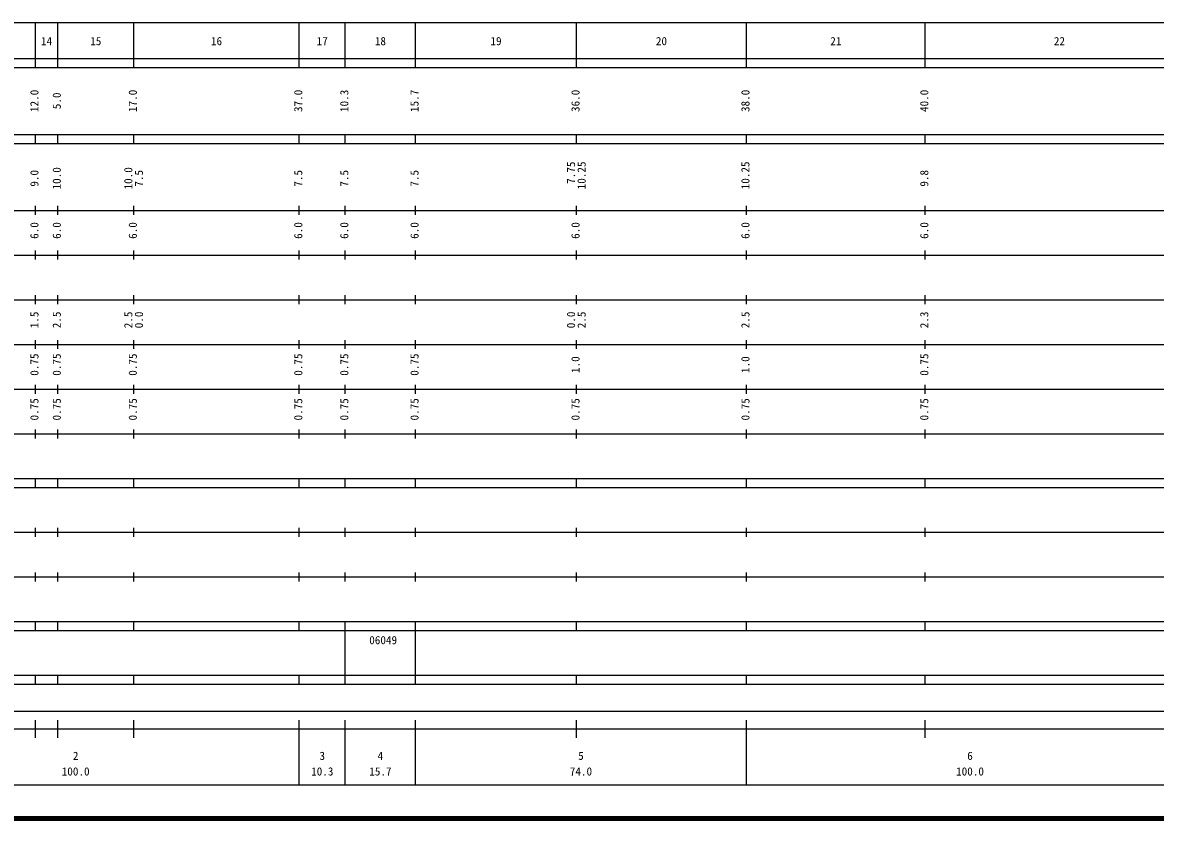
# Model space of a CAD drawing. Units: millimetres on the paper, enlarged 1000 times. Extents: x 40000 to 680000, y 20000 to 380000.
# Drawn here: x 206148 to 459446, y 20000 to 198000 of the extents above; entities that cross this region are included whole.
import ezdxf
from ezdxf.enums import TextEntityAlignment as Align

# ---------------------------------------------------------------- set-up
doc = ezdxf.new("R2010")
doc.units = ezdxf.units.MM
doc.header["$LTSCALE"] = 1000
doc.layers.add('M-TTL', color=1, linetype='Continuous', lineweight=140)
doc.layers.add('M-TTL-BAND', color=7, linetype='Continuous', lineweight=25)
doc.styles.add('ＭＳ ゴシック', font='')
doc.styles.get('ＭＳ ゴシック').set_extended_font_data('MS Gothic')

msp = doc.modelspace()

# ---------------------------------------------------------------- linework, layer by layer
at = {"layer": 'M-TTL', "color": 2}
msp.add_line((40000, 20000), (680000, 20000), dxfattribs=at)
at = {"layer": 'M-TTL-BAND'}
for p, q in [((68000, 198000), (579000, 198000)), ((209000, 188000), (209000, 198000)), ((214000, 188000), (214000, 198000)), ((231000, 188000), (231000, 198000)), ((268000, 188000), (268000, 198000)), ((278300, 188000), (278300, 198000)), ((294000, 188000), (294000, 198000)), ((330000, 188000), (330000, 198000)), ((368000, 188000), (368000, 198000)), ((408000, 188000), (408000, 198000)), ((40000, 190000), (579000, 190000)), ((40000, 188000), (579000, 188000)), ((40000, 173000), (579000, 173000)), ((209000, 171000), (209000, 173000)), ((214000, 171000), (214000, 173000)), ((231000, 171000), (231000, 173000)), ((268000, 171000), (268000, 173000)), ((278300, 171000), (278300, 173000)), ((294000, 171000), (294000, 173000)), ((330000, 171000), (330000, 173000)), ((368000, 171000), (368000, 173000)), ((408000, 171000), (408000, 173000)), ((40000, 171000), (579000, 171000)), ((40000, 156000), (579000, 156000)), ((209000, 155000), (209000, 157000)), ((214000, 155000), (214000, 157000)), ((231000, 155000), (231000, 157000)), ((268000, 155000), (268000, 157000)), ((278300, 155000), (278300, 157000)), ((294000, 155000), (294000, 157000)), ((330000, 155000), (330000, 157000)), ((368000, 155000), (368000, 157000)), ((408000, 155000), (408000, 157000)), ((209000, 145000), (209000, 147000)), ((214000, 145000), (214000, 147000)), ((231000, 145000), (231000, 147000)), ((268000, 145000), (268000, 147000)), ((278300, 145000), (278300, 147000)), ((294000, 145000), (294000, 147000)), ((330000, 145000), (330000, 147000)), ((368000, 145000), (368000, 147000)), ((408000, 145000), (408000, 147000)), ((46000, 146000), (579000, 146000)), ((209000, 135000), (209000, 137000)), ((214000, 135000), (214000, 137000)), ((231000, 135000), (231000, 137000)), ((268000, 135000), (268000, 137000)), ((278300, 135000), (278300, 137000)), ((294000, 135000), (294000, 137000)), ((330000, 135000), (330000, 137000)), ((368000, 135000), (368000, 137000)), ((408000, 135000), (408000, 137000)), ((52000, 136000), (579000, 136000)), ((209000, 125000), (209000, 127000)), ((214000, 125000), (214000, 127000)), ((231000, 125000), (231000, 127000)), ((268000, 125000), (268000, 127000)), ((278300, 125000), (278300, 127000)), ((294000, 125000), (294000, 127000)), ((330000, 125000), (330000, 127000)), ((368000, 125000), (368000, 127000)), ((408000, 125000), (408000, 127000)), ((46000, 126000), (579000, 126000)), ((209000, 115000), (209000, 117000)), ((214000, 115000), (214000, 117000)), ((231000, 115000), (231000, 117000)), ((268000, 115000), (268000, 117000)), ((278300, 115000), (278300, 117000)), ((294000, 115000), (294000, 117000)), ((330000, 115000), (330000, 117000)), ((368000, 115000), (368000, 117000)), ((408000, 115000), (408000, 117000)), ((52000, 116000), (579000, 116000)), ((209000, 105000), (209000, 107000)), ((214000, 105000), (214000, 107000)), ((231000, 105000), (231000, 107000)), ((268000, 105000), (268000, 107000)), ((278300, 105000), (278300, 107000)), ((294000, 105000), (294000, 107000)), ((330000, 105000), (330000, 107000)), ((368000, 105000), (368000, 107000)), ((408000, 105000), (408000, 107000)), ((46000, 106000), (579000, 106000)), ((40000, 96000), (579000, 96000)), ((40000, 94000), (579000, 94000)), ((209000, 94000), (209000, 96000)), ((214000, 94000), (214000, 96000)), ((231000, 94000), (231000, 96000)), ((268000, 94000), (268000, 96000)), ((278300, 94000), (278300, 96000)), ((294000, 94000), (294000, 96000)), ((330000, 94000), (330000, 96000)), ((368000, 94000), (368000, 96000)), ((408000, 94000), (408000, 96000)), ((49000, 84000), (579000, 84000)), ((209000, 83000), (209000, 85000)), ((214000, 83000), (214000, 85000)), ((231000, 83000), (231000, 85000)), ((268000, 83000), (268000, 85000)), ((278300, 83000), (278300, 85000)), ((294000, 83000), (294000, 85000)), ((330000, 83000), (330000, 85000)), ((368000, 83000), (368000, 85000)), ((408000, 83000), (408000, 85000)), ((40000, 74000), (579000, 74000)), ((209000, 73000), (209000, 75000)), ((214000, 73000), (214000, 75000)), ((231000, 73000), (231000, 75000)), ((268000, 73000), (268000, 75000)), ((278300, 73000), (278300, 75000)), ((294000, 73000), (294000, 75000)), ((330000, 73000), (330000, 75000)), ((368000, 73000), (368000, 75000)), ((408000, 73000), (408000, 75000)), ((40000, 64000), (579000, 64000)), ((209000, 62000), (209000, 64000)), ((214000, 62000), (214000, 64000)), ((231000, 62000), (231000, 64000)), ((268000, 62000), (268000, 64000)), ((278300, 62000), (278300, 64000)), ((294000, 62000), (294000, 64000)), ((330000, 62000), (330000, 64000)), ((368000, 62000), (368000, 64000)), ((408000, 62000), (408000, 64000)), ((40000, 62000), (579000, 62000)), ((278300, 52000), (278300, 62000)), ((294000, 52000), (294000, 62000)), ((40000, 52000), (579000, 52000)), ((209000, 50000), (209000, 52000)), ((214000, 50000), (214000, 52000)), ((231000, 50000), (231000, 52000)), ((268000, 50000), (268000, 52000)), ((278300, 50000), (278300, 52000)), ((294000, 50000), (294000, 52000)), ((330000, 50000), (330000, 52000)), ((368000, 50000), (368000, 52000)), ((408000, 50000), (408000, 52000)), ((40000, 50000), (579000, 50000)), ((71000, 44000), (565000, 44000)), ((209000, 38000), (209000, 42000)), ((214000, 38000), (214000, 42000)), ((231000, 38000), (231000, 42000)), ((268000, 27500), (268000, 42000)), ((278300, 27500), (278300, 42000)), ((294000, 27500), (294000, 42000)), ((330000, 38000), (330000, 42000)), ((368000, 27500), (368000, 42000)), ((408000, 38000), (408000, 42000)), ((40000, 40000), (579000, 40000)), ((68000, 27500), (579000, 27500))]:
    msp.add_line(p, q, dxfattribs=at)

# ---------------------------------------------------------------- texts
at = {"layer": 'M-TTL-BAND', "style": 'ＭＳ ゴシック'}
for s, p in [('14', (211500, 192405)), ('15', (222500, 192405)), ('16', (249500, 192405)), ('17', (273150, 192405)), ('18', (286150, 192405)), ('19', (312000, 192405)), ('20', (349000, 192405)), ('21', (388000, 192405)), ('22', (438000, 192405)), ('2', (218000, 32523)), ('3', (273150, 32523)), ('4', (286150, 32523)), ('5', (331000, 32523)), ('6', (418000, 32523)), ('100.0', (218000, 29033)), ('10.3', (273150, 29033)), ('15.7', (286150, 29033)), ('74.0', (331000, 29033)), ('100.0', (418000, 29033))]:
    msp.add_text(s, height=1833, dxfattribs=at).set_placement(p, align=Align.BOTTOM_CENTER)
for s, p in [('12.0', (210232, 180500)), ('17.0', (232232, 180500)), ('37.0', (269232, 180500)), ('10.3', (279532, 180500)), ('15.7', (295232, 180500)), ('36.0', (331232, 180500)), ('38.0', (369232, 180500)), ('40.0', (409232, 180500)), ('5.0', (215232, 180500)), ('9.0', (210232, 163174)), ('10.0', (215232, 163174)), ('10.0', (231232, 163174)), ('7.5', (233602, 163174)), ('7.5', (269232, 163174)), ('7.5', (279532, 163174)), ('7.5', (295232, 163174)), ('7.75', (330232, 164430)), ('10.25', (332602, 163831)), ('10.25', (369223, 163831)), ('9.8', (409232, 163174)), ('6.0', (210232, 151500)), ('6.0', (215232, 151500)), ('6.0', (232232, 151500)), ('6.0', (269232, 151500)), ('6.0', (279532, 151500)), ('6.0', (295232, 151500)), ('6.0', (331232, 151500)), ('6.0', (369232, 151500)), ('6.0', (409232, 151500)), ('1.5', (210232, 131500)), ('2.5', (215232, 131500)), ('2.5', (231232, 131500)), ('0.0', (233602, 131500)), ('0.0', (330232, 131500)), ('2.5', (332602, 131500)), ('2.5', (369232, 131500)), ('2.3', (409232, 131500)), ('0.75', (210232, 121500)), ('0.75', (215232, 121500)), ('0.75', (232232, 121500)), ('0.75', (269232, 121500)), ('0.75', (279532, 121500)), ('0.75', (295232, 121500)), ('1.0', (331232, 121500)), ('1.0', (369232, 121500)), ('0.75', (409232, 121500)), ('0.75', (210232, 111500)), ('0.75', (215232, 111500)), ('0.75', (232232, 111500)), ('0.75', (269232, 111500)), ('0.75', (279532, 111500)), ('0.75', (295232, 111500)), ('0.75', (331232, 111500)), ('0.75', (369232, 111500)), ('0.75', (409232, 111500))]:
    msp.add_text(s, height=1833, rotation=90, dxfattribs=at).set_placement(p, align=Align.BOTTOM_CENTER)
msp.add_text('06049', height=1833, dxfattribs=at).set_placement((283650, 58405), align=Align.BOTTOM_LEFT)

doc.saveas('drawing.dxf')
